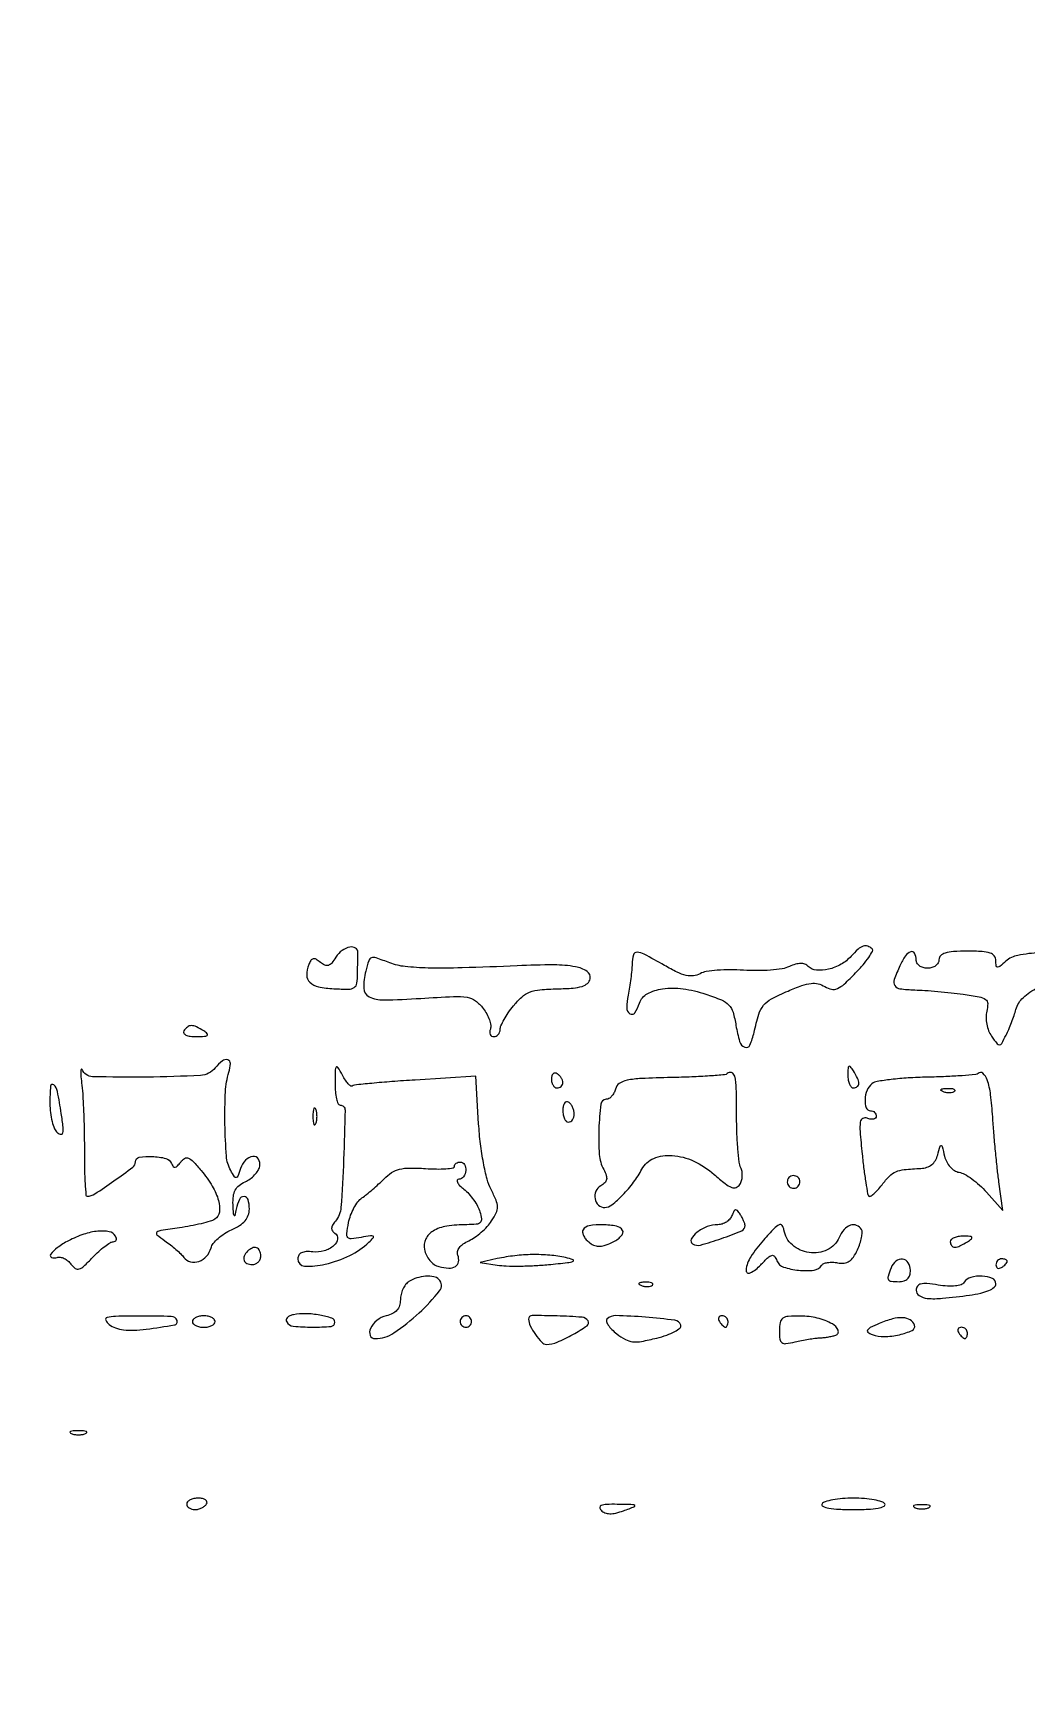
# Model space of a CAD drawing. Extents: x 0 to 2558, y 0 to 3412.
# Drawn here: x 1685 to 1859.5, y 2418.4 to 2708.1 of the extents above; entities that cross this region are included whole.
import ezdxf

# ---------------------------------------------------------------- set-up
doc = ezdxf.new("R2010")
doc.units = 0

msp = doc.modelspace()

# ---------------------------------------------------------------- linework, layer by layer
for points in [[(1286.775, 2242.902503, 0.000001), (1177.44536, 2242.627485, 0.134519)], [(1176.555032, 2242.380365, -0.000002), (1098.265318, 2241.934774, -0.000173)], [(1923.086218, 2244.376059, -0.000011), (1814.032813, 2244.041497, -0.000207)], [(1102.150613, 2258.328759, 0.000012), (1205.122254, 2258.377188, 0.008936)], [(1861.692557, 2546.73657, 0.033257), (1857.852207, 2546.262277, 0.134003), (1855.75, 2545.231744, -0.010013), (1854.689094, 2544.334189, -0.188898), (1854.281463, 2544.20417, -0.363566), (1854.051331, 2544.4238, -0.027839), (1854, 2545.345012, 0.166773), (1853.722676, 2546.15333, 0.148615), (1852.994707, 2546.667251, 0.06693), (1851.585913, 2546.93233, 0.013082), (1849, 2547, 0.014068), (1846.539511, 2546.930757, 0.058865), (1845.083333, 2546.675, 0.122766), (1844.295059, 2546.20701, 0.200296), (1844, 2545.5, -0.130775), (1843.846791, 2544.924246, -0.10214), (1843.416667, 2544.4375, -0.08892), (1842.769411, 2544.111864, -0.072314), (1842, 2544, -0.072314), (1841.230589, 2544.111864, -0.08892), (1840.583333, 2544.4375, -0.10214), (1840.153209, 2544.924246, -0.130775), (1840, 2545.5, 0.117248), (1839.727657, 2546.645431, 0.381324), (1839.060698, 2546.908217, 0.157965), (1838.116542, 2546.165387, 0.04085), (1837.160515, 2544.452947, 0.021147), (1836.166609, 2542.001877, 0.226268), (1836.273109, 2540.962337, 0.2299), (1837.145947, 2540.400764, 0.021818), (1839.75, 2540.202117, -0.009473), (1841.523886, 2540.110765, -0.004567), (1843.792472, 2539.929955, -0.004527), (1846.154974, 2539.698351, -0.006474), (1848.24565, 2539.446848, -0.01088), (1851.081575, 2539.005384, -0.112187), (1852.165642, 2538.547523, -0.236788), (1852.554869, 2537.80482, -0.065998), (1852.400882, 2536.461105, 0.063123), (1852.272163, 2535.39204, 0.045727), (1852.389217, 2534.197052, 0.045486), (1852.72321, 2533.035306, 0.060112), (1853.241939, 2532.064971, 0.01129), (1854.212935, 2530.743223, 0.253146), (1854.632032, 2530.556693, 0.25315), (1855.01749, 2530.805397, 0.01129), (1855.773857, 2532.260627, 0.013745), (1856.241401, 2533.282076, 0.008492), (1856.737199, 2534.506343, 0.008515), (1857.186247, 2535.733559, 0.015119), (1857.508018, 2536.760967, -0.138636), (1858.77624, 2538.835113, -0.071039), (1861.304851, 2540.582348, -0.066008)]]:
    msp.add_lwpolyline(points, format="xyb")
for points in [[(1738.194055, 2545.946901, -0.031452), (1737.461336, 2544.91939, -0.142834), (1736.862842, 2544.505795, -0.191225), (1736.239275, 2544.541337, -0.064564), (1735.455888, 2545.03661, 0.038213), (1734.700806, 2545.571503, 0.184414), (1734.191859, 2545.661602, 0.207365), (1733.789489, 2545.387241, 0.049292), (1733.417503, 2544.645613, 0.09057), (1733.073692, 2542.816119, 0.204914), (1733.61058, 2541.543129, 0.141898), (1735.111453, 2540.751174, 0.038084), (1737.813327, 2540.404845, 0.013058), (1740.416642, 2540.339125, 0.143528), (1741.40824, 2540.630698, 0.218065), (1741.877785, 2541.362775, 0.035237), (1742, 2543.094827, -0.001658), (1742.00387, 2544.262112, -0.001955), (1742.015516, 2545.366918, -0.00171), (1742.032188, 2546.299812, -0.012257), (1742.052821, 2546.75, 0.27973), (1741.645595, 2547.541454, 0.191094), (1740.621755, 2547.719777, 0.109338), (1739.260154, 2547.10681, 0.093622)], [(1828.595149, 2546.105138, -0.08118), (1826.827083, 2544.695065, -0.069669), (1824.607924, 2543.828938, -0.077922), (1822.502274, 2543.665486, -0.178701), (1821.078612, 2544.321388, 0.106353), (1820.479829, 2544.708143, 0.092382), (1819.743269, 2544.840148, 0.070701), (1818.843658, 2544.705958, 0.034586), (1817.755658, 2544.298439, -0.068064), (1816.49581, 2543.920278, -0.019031), (1814.447969, 2543.678273, -0.018827), (1812.087028, 2543.579235, -0.018778), (1809.723251, 2543.657922, 0.018173), (1807.388018, 2543.738488, 0.019627), (1805.112603, 2543.644905, 0.019565), (1803.178179, 2543.412678, 0.083391), (1802.079167, 2543.042369, -0.095186), (1800.918777, 2542.681388, -0.085406), (1799.659697, 2542.75526, -0.055591), (1798.07841, 2543.314748, -0.017051), (1795.834448, 2544.497966, 0.006334), (1792.27887, 2546.471304, 0.112876), (1791.024556, 2546.817371, 0.352429), (1790.389232, 2546.350956, 0.059541), (1790.162137, 2544.75, -0.018961), (1790.096781, 2543.659943, -0.00806), (1789.930454, 2542.20625, -0.007961), (1789.702996, 2540.659007, -0.010344), (1789.442851, 2539.25, 0.051533), (1789.2241, 2537.07605, 0.247982), (1789.789163, 2536.013714, 0.417667), (1790.651787, 2536.184532, 0.069282), (1791.462205, 2537.880919, -0.195231), (1792.821541, 2539.518087, -0.089205), (1795.510432, 2540.392181, -0.067845), (1799.101849, 2540.395339, -0.046554), (1803.076598, 2539.474558, -0.018954), (1805.823722, 2538.444969, -0.102217), (1807.132897, 2537.548904, -0.121277), (1807.868135, 2536.280957, -0.031396), (1808.390412, 2533.959958, 0.030858), (1809.025937, 2531.121445, 0.235368), (1809.925853, 2530.144302, 0.398991), (1810.836484, 2530.524036, 0.050227), (1811.564471, 2532.75, -0.018663), (1812.385888, 2535.926742, -0.099523), (1813.223048, 2537.501017, -0.10069), (1814.599196, 2538.620602, -0.019326), (1817.520548, 2540.008808, -0.015199), (1819.957206, 2540.966709, -0.056637), (1821.558702, 2541.343399, -0.088325), (1822.804209, 2541.270659, -0.081107), (1823.989107, 2540.77473, 0.091314), (1825.148318, 2540.316927, 0.154596), (1826.176312, 2540.433339, 0.08168), (1827.387653, 2541.23135, 0.013623), (1829.389623, 2543.183382, 0.01614), (1830.685457, 2544.606821, 0.026264), (1831.679073, 2545.903831, 0.024322), (1832.335515, 2546.96838, 0.33398), (1832.275639, 2547.391028, 0.112388), (1831.511154, 2547.871987, 0.170074), (1830.732597, 2547.872611, 0.100114), (1829.823219, 2547.332822, 0.025001)], [(1743.411205, 2543.502236, 0.067483), (1743.074242, 2540.482947, 0.278743), (1744.020526, 2538.99781, 0.120899), (1746.54174, 2538.436188, 0.010812), (1753.072863, 2538.717678, -0.004931), (1758.83824, 2539.034144, -0.050896), (1761.213104, 2538.899277, -0.118577), (1762.684532, 2538.286714, -0.073636), (1764.024151, 2536.967982, -0.037272), (1764.663729, 2535.973962, -0.041046), (1765.125334, 2534.926788, -0.045011), (1765.360676, 2533.978165, -0.130642), (1765.289362, 2533.311681, 0.075916), (1765.179955, 2532.810356, 0.124293), (1765.259056, 2532.385306, 0.152195), (1765.512105, 2532.104464, 0.134639), (1765.893011, 2532, 0.11202), (1766.315692, 2532.095901, 0.099718), (1766.676281, 2532.367188, 0.094023), (1766.919099, 2532.772706, 0.087234), (1767.004967, 2533.25, -0.105316), (1767.148705, 2533.911926, -0.021726), (1767.689163, 2534.983483, -0.02195), (1768.439745, 2536.195515, -0.019123), (1769.327168, 2537.395898, -0.040791), (1770.798424, 2538.9551, -0.090937), (1772.18266, 2539.806641, -0.070459), (1773.997223, 2540.230436, -0.017384), (1777.059003, 2540.395898, 0.013479), (1779.790814, 2540.522141, 0.056332), (1781.406163, 2540.825573, 0.108896), (1782.337256, 2541.352715, 0.163621), (1782.79247, 2542.158318, 0.301935), (1782.24793, 2543.458956, 0.103329), (1780.256014, 2544.258964, 0.044876), (1776.450109, 2544.588189, 0.010321), (1770, 2544.433075, -0.003435), (1760.337156, 2544.067511, -0.013341), (1754.34791, 2544.041972, -0.020889), (1750.322107, 2544.300736, -0.064429), (1747.674669, 2544.933591, 0.008348), (1745.222768, 2545.819239, 0.164929), (1744.433621, 2545.821617, 0.235859), (1743.942732, 2545.329001, 0.018624)], [(1711.5, 2533, 0.27625), (1711.494373, 2532.612423, 0.157247), (1711.853834, 2532.28793, 0.075986), (1712.616019, 2532.076417, 0.031127), (1713.690983, 2532.015313, 0.01107), (1715.116157, 2532.054644, 0.149908), (1715.600168, 2532.229858, 0.464355), (1715.616325, 2532.515969, 0.046037), (1715, 2533, 0.030273), (1713.714104, 2533.724699, 0.113655), (1712.817281, 2533.931224, 0.167411), (1712.118496, 2533.690509, 0.088664)], [(1717, 2526.5, -0.208801), (1714.427445, 2525.204905, -0.010999), (1705.011025, 2524.896853, -0.009502), (1695.500494, 2524.975773, -0.296009), (1693.64944, 2526.25, 0.610612), (1693.512455, 2526.261271, 0.135949), (1693.423128, 2525.957812, 0.025129), (1693.457303, 2524.959279, 0.008319), (1693.605336, 2523.5, -0.015108), (1693.785779, 2521.44352, -0.00492), (1693.930424, 2518.398438, -0.004899), (1694.024726, 2515.010482, -0.005502), (1694.047636, 2511.75, 0.006187), (1694.072589, 2508.77837, 0.010292), (1694.176111, 2506.276563, 0.004192), (1694.323113, 2504.189622, 0.391344), (1694.528279, 2504, 0.145119), (1695.894871, 2504.40517, 0.010192), (1699.233057, 2506.673472, 0.007875), (1702.550298, 2509.107243, 0.234691), (1703, 2510.012545, -0.363162), (1703.675755, 2510.820217, -0.054748), (1705.946518, 2510.974872, -0.051125), (1708.32719, 2510.630772, -0.239325), (1709.340536, 2509.75, 0.070217), (1709.642529, 2509.229423, 0.271184), (1709.976557, 2509.097827, 0.169056), (1710.381176, 2509.313272, 0.028488), (1710.947507, 2510, -0.097148), (1711.635965, 2510.634277, -0.240961), (1712.300114, 2510.686096, -0.106813), (1713.124171, 2510.112766, -0.013959), (1714.544965, 2508.5, -0.037888), (1716.495969, 2505.758715, -0.067642), (1717.591266, 2503.222878, -0.100014), (1717.738941, 2501.211247, -0.226545), (1716.933172, 2499.958698, -0.066825), (1716.125411, 2499.597856, -0.012537), (1714.557447, 2499.178061, -0.013212), (1712.687066, 2498.779203, -0.011751), (1710.723822, 2498.462016, 0.003798), (1707.444773, 2497.985628, 0.144993), (1706.778725, 2497.67219, 0.461592), (1706.788371, 2497.232516, 0.020249), (1708.175997, 2496.191875, -0.01621), (1709.141018, 2495.480268, -0.01355), (1710.118824, 2494.665154, -0.013768), (1710.972702, 2493.870423, -0.035963), (1711.526381, 2493.241466, 0.172193), (1712.683008, 2492.483979, 0.146085), (1714.148902, 2492.559303, 0.126762), (1715.489417, 2493.463927, 0.117842), (1716.270795, 2494.92752, -0.107321), (1716.668744, 2495.711711, -0.041131), (1717.520867, 2496.59819, -0.038349), (1718.636865, 2497.440045, -0.038244), (1719.869337, 2498.102457, 0.037621), (1721.284517, 2498.8608, 0.073526), (1722.249484, 2499.696818, 0.090366), (1722.806347, 2500.647567, 0.087624), (1723, 2501.744111, 0.068611), (1722.771398, 2503.402201, 0.335338), (1722.063968, 2503.939629, 0.291693), (1721.249426, 2503.42318, 0.062032), (1720.705733, 2501.75, -0.007913), (1720.468681, 2500.616174, -0.640386), (1720.333772, 2500.587462, -0.146786), (1720.219722, 2500.900072, -0.003291), (1720.136182, 2502.512872, -0.041144), (1720.191338, 2503.999991, -0.091679), (1720.527099, 2505.077165, -0.104116), (1721.191578, 2505.878189, -0.064194), (1722.244158, 2506.512872, 0.0536), (1723.127054, 2507.020135, 0.046946), (1723.925787, 2507.724094, 0.049525), (1724.528536, 2508.507833, 0.092941), (1724.817482, 2509.25, 0.186608), (1724.583715, 2510.512774, 0.29317), (1723.622164, 2510.975379, 0.175048), (1722.317162, 2510.3149, 0.11256), (1721.4483, 2508.837106, -0.010049), (1720.990502, 2507.489277, -0.267995), (1720.710994, 2507.254048, -0.30597), (1720.395956, 2507.39396, -0.012199), (1719.723017, 2508.530457, -0.109691), (1718.976077, 2511.018084, -0.013824), (1718.71885, 2516.662132, -0.016225), (1718.801584, 2522.348101, -0.065768), (1719.414805, 2525.75, 0.068013), (1719.681339, 2527.267432, 0.339097), (1719.213499, 2527.928607, 0.249817), (1718.266347, 2527.747948, 0.050038)], [(1738.035435, 2523.75, 0.022947), (1738.087826, 2522.312797, 0.036837), (1738.278282, 2521.101562, 0.042464), (1738.560839, 2520.232888, 0.30153), (1738.911906, 2520, -0.419521), (1739.792334, 2519.103503, -0.005476), (1739.540929, 2510.448103, -0.008171), (1739.065938, 2502.024779, -0.156267), (1738.096323, 2499.616063, 0.039765), (1737.5992, 2498.909667, 0.122674), (1737.433659, 2498.354154, 0.170601), (1737.571323, 2497.896944, 0.097006), (1738, 2497.5, -0.293676), (1738.480148, 2496.495607, -0.188811), (1737.841805, 2495.323187, -0.105755), (1736.123976, 2494.410762, -0.095069), (1734.113856, 2494.233493, 0.036861), (1732.944784, 2494.266141, 0.09911), (1732.141225, 2494.066645, 0.150988), (1731.6736, 2493.639118, 0.133395), (1731.5, 2493, 0.399749), (1732.703446, 2491.735285, 0.069801), (1736.306864, 2492.059521, 0.055418), (1740.625137, 2493.586259, 0.077695), (1743.982439, 2495.911011, 0.020111), (1744.752617, 2496.705497, 0.46126), (1744.715038, 2496.982773, 0.185267), (1744.284181, 2497.072516, 0.006964), (1742.631307, 2496.78035, -0.01983), (1740.885112, 2496.517816, -0.247841), (1740.283172, 2496.755671, -0.213927), (1740.088604, 2497.414677, -0.014861), (1740.412339, 2499.369339, -0.04065), (1740.775581, 2500.656222, -0.035163), (1741.356508, 2501.934146, -0.036739), (1742.053342, 2503.020343, -0.080316), (1742.763471, 2503.70435, 0.018766), (1743.579166, 2504.316635, 0.008191), (1744.616498, 2505.186498, 0.008092), (1745.689401, 2506.147387, 0.010698), (1746.633119, 2507.058746, -0.054927), (1747.966308, 2508.135976, -0.081956), (1749.340223, 2508.727115, -0.060237), (1751.125891, 2508.946855, -0.017816), (1753.883741, 2508.854396, 0.013709), (1755.845806, 2508.772483, 0.022871), (1757.497794, 2508.824416, 0.019255), (1758.762093, 2508.971307, 0.369982), (1759.000622, 2509.25, -0.132401), (1759.077454, 2509.536008, -0.100659), (1759.293933, 2509.779687, -0.087922), (1759.617935, 2509.943621, -0.073385), (1760, 2510, -0.271053), (1760.745784, 2509.563648, -0.149744), (1760.978059, 2508.4987, -0.135635), (1760.579085, 2507.412984, -0.237106), (1759.75, 2506.977764, 0.291164), (1759.487679, 2506.804227, 0.226707), (1759.496841, 2506.454529, 0.077899), (1759.90304, 2505.894545, 0.027342), (1760.643501, 2505.227764, -0.040517), (1761.513624, 2504.401735, -0.028542), (1762.355302, 2503.346593, -0.028942), (1763.048563, 2502.236872, -0.052429), (1763.460888, 2501.25, -0.040541), (1763.727747, 2499.997766, -0.237164), (1763.51188, 2499.381243, -0.173089), (1762.825174, 2499.070042, -0.020681), (1761.132487, 2499, 0.037951), (1757.636596, 2498.734273, 0.094759), (1755.232301, 2497.881933, 0.150523), (1753.958464, 2496.493428, 0.159439), (1753.724108, 2494.662903, 0.065774), (1754.06082, 2493.647665, 0.062258), (1754.654291, 2492.733794, 0.065193), (1755.42263, 2492.031833, 0.088808), (1756.272784, 2491.638916, 0.054159), (1757.99509, 2491.382902, 0.14617), (1759.180811, 2491.686844, 0.222648), (1759.711404, 2492.476853, 0.130658), (1759.587885, 2493.631571, -0.147681), (1759.539068, 2494.297607, -0.106447), (1759.853074, 2494.978371, -0.079753), (1760.523357, 2495.624893, -0.045196), (1761.505689, 2496.184546, 0.044673), (1762.562173, 2496.784985, 0.02704), (1763.699436, 2497.667922, 0.02696), (1764.742004, 2498.675108, 0.042203), (1765.510498, 2499.656367, 0.034905), (1766.312298, 2501.088923, 0.115522), (1766.536622, 2502.13905, 0.095256), (1766.291438, 2503.292148, 0.019453), (1765.402201, 2505.189122, -0.055688), (1764.711236, 2506.992004, -0.017203), (1764.074772, 2509.83385, -0.016436), (1763.557755, 2513.185445, -0.01447), (1763.235328, 2516.709237), (1762.715296, 2525.044712), (1752.107648, 2524.385689, 0.00322), (1748.009423, 2524.104574, 0.005024), (1744.484388, 2523.804312, 0.001632), (1741.447796, 2523.50489, 0.156419), (1741.051969, 2523.331969, -0.358235), (1740.798614, 2523.323298, -0.044874), (1740.363503, 2523.723365, -0.036599), (1739.855253, 2524.372216, -0.021132), (1739.337405, 2525.218636, 0.010545), (1738.525822, 2526.610516, 0.503978), (1738.247405, 2526.635127, 0.177318), (1738.075568, 2526.197715, 0.003473)], [(1828.015313, 2525.25, 0.042523), (1828.082804, 2524.388595, 0.062416), (1828.298248, 2523.660937, 0.082215), (1828.618823, 2523.167975, 0.210568), (1829, 2523, 0.163584), (1829.667076, 2523.224247, 0.234725), (1829.939692, 2523.772965, 0.112355), (1829.729028, 2524.698623, 0.031558), (1829, 2526, 0.023197), (1828.479509, 2526.728886, 0.409657), (1828.218347, 2526.762149, 0.220444), (1828.050422, 2526.444209, 0.011293)], [(1688, 2520.289111, 0.03026), (1688.09872, 2518.659396, 0.03332), (1688.39359, 2517.106229, 0.035418), (1688.823278, 2515.83116, 0.121144), (1689.33988, 2515.132888, 0.135606), (1689.950629, 2514.857829, 0.403119), (1690.291635, 2515.097588, 0.078193), (1690.327236, 2516.098744, 0.007522), (1689.99696, 2518.520029, 0.010827), (1689.326692, 2522.372378, 0.164438), (1688.66268, 2523.532435, 0.618596), (1688.120818, 2523.314122, 0.019962)], [(1776, 2524.559017, 0.062283), (1776.074545, 2523.962904, 0.080552), (1776.29375, 2523.457961, 0.097988), (1776.618621, 2523.120018, 0.153634), (1777, 2523, 0.092995), (1777.381732, 2523.071618, 0.096318), (1777.70625, 2523.276414, 0.099231), (1777.923444, 2523.581949, 0.105429), (1778, 2523.940983, 0.089642), (1777.926698, 2524.346558, 0.053229), (1777.70625, 2524.7871, 0.051032), (1777.382515, 2525.193797, 0.06081), (1777, 2525.5, 0.139169), (1776.620352, 2525.607943, 0.191142), (1776.29375, 2525.478525, 0.138808), (1776.073267, 2525.110654, 0.066118)], [(1806.841387, 2525.508054, -0.177498), (1806.403618, 2525.305128, -0.003107), (1803.756722, 2525.102217, -0.007417), (1800.638114, 2524.929077, -0.004824), (1797.031218, 2524.817302, 0.00559), (1791.79143, 2524.646888, 0.039668), (1789.269324, 2524.335132, 0.098243), (1787.918137, 2523.766823, 0.182233), (1787.239866, 2522.809248, -0.055183), (1786.97464, 2522.117302, -0.062516), (1786.572792, 2521.531376, -0.07193), (1786.101992, 2521.133894, -0.140227), (1785.633369, 2520.999693, 0.379052), (1784.670831, 2520.147089, 0.021013), (1784.326426, 2515.809516, 0.027354), (1784.404681, 2511.33311, 0.105191), (1785.174456, 2508.674027, -0.038879), (1785.621439, 2507.655869, -0.129811), (1785.677666, 2506.934437, -0.156456), (1785.370254, 2506.359201, -0.064941), (1784.655196, 2505.826914, 0.167428), (1783.810435, 2504.880702, 0.145823), (1783.667436, 2503.554764, 0.158322), (1784.269653, 2502.442417, 0.196383), (1785.356989, 2502.017277, 0.169283), (1786.615409, 2502.47735, 0.028849), (1788.521683, 2504.23047, 0.03131), (1790.425484, 2506.459141, 0.039413), (1791.879547, 2508.75, -0.176431), (1793.961976, 2510.631503, -0.115115), (1797.19515, 2511.140886, -0.091229), (1800.980539, 2510.154488, -0.071036), (1804.547504, 2507.824147, 0.012546), (1806.494724, 2506.199141, 0.075461), (1807.635815, 2505.54623, 0.186236), (1808.425849, 2505.54558, 0.160538), (1809.071796, 2506.074147, 0.073983), (1809.36415, 2506.73066, 0.053551), (1809.495276, 2507.521781, 0.053662), (1809.455325, 2508.320638, 0.075352), (1809.239496, 2509, -0.085494), (1808.949593, 2509.980576, -0.009279), (1808.717227, 2512.336189, -0.01116), (1808.55407, 2515.173051, -0.008783), (1808.5, 2518.250856, 0.006464), (1808.439956, 2522.895003, 0.049749), (1808.168317, 2525.052035, 0.254967), (1807.613279, 2525.679806, 0.291053)], [(1850.879479, 2525.546145, -0.176058), (1850.450504, 2525.345839, -0.003632), (1848.054347, 2525.151219, -0.008049), (1845.218346, 2524.987451, -0.005273), (1841.946145, 2524.885854, 0.010444), (1838.620024, 2524.74814, 0.013996), (1835.613868, 2524.476071, 0.011121), (1833.145805, 2524.127037, 0.12606), (1832.25, 2523.73393, 0.133057), (1831.393908, 2522.588687, 0.081326), (1831.031553, 2520.929811, 0.102773), (1831.247185, 2519.522747, 0.313148), (1832, 2519, -0.095827), (1832.381687, 2518.92617, -0.097132), (1832.70625, 2518.715469, -0.098664), (1832.923543, 2518.401, -0.102345), (1833, 2518.031385, -0.197628), (1832.869445, 2517.713981, -0.143573), (1832.531482, 2517.527087, -0.094656), (1832.015958, 2517.510999, -0.052261), (1831.405046, 2517.674811, 0.217538), (1830.62982, 2517.62669, 0.239873), (1830.202254, 2517.014351, 0.055365), (1830.156195, 2515.37467, 0.005316), (1830.528185, 2511.393426, 0.005281), (1830.835631, 2508.71673, 0.007865), (1831.166131, 2506.382458, 0.003973), (1831.491253, 2504.421778, 0.143566), (1831.691532, 2504.01494, 0.360677), (1831.977196, 2503.975893, 0.038587), (1832.5577, 2504.402353, 0.033606), (1833.262778, 2505.096964, 0.019628), (1834.014939, 2506.01494, -0.031444), (1835.324906, 2507.538819, -0.100344), (1836.428198, 2508.290151, -0.074769), (1837.910921, 2508.666504, -0.012535), (1840.84362, 2508.88465, 0.06794), (1841.890571, 2509.080415, 0.089335), (1842.742522, 2509.544424, 0.089675), (1843.376784, 2510.274912, 0.069002), (1843.787149, 2511.25, -0.003924), (1844.210955, 2512.790829, -0.392384), (1844.387111, 2512.89803, -0.288044), (1844.561209, 2512.731873, -0.002921), (1844.987375, 2511.005251, 0.062342), (1845.36473, 2510.004737, 0.063302), (1845.97556, 2509.133786, 0.068207), (1846.733732, 2508.499664, 0.10038), (1847.543845, 2508.194509, -0.090001), (1848.488282, 2507.860775, -0.027475), (1849.765763, 2507.034494, -0.026521), (1851.121882, 2505.933154, -0.026131), (1852.36088, 2504.689258), (1855.22176, 2501.5), (1854.532186, 2506.5, -0.00706), (1854.239074, 2508.872365, -0.0034), (1853.927076, 2511.920278, -0.00337), (1853.644711, 2515.103641, -0.004823), (1853.440573, 2517.930733, 0.016204), (1853.07017, 2521.824486, 0.049334), (1852.475841, 2524.411296, 0.127734), (1851.721744, 2525.56603, 0.400453)], [(1846.729167, 2522.395833, -0.126455), (1846.402231, 2522.202593, -0.060344), (1845.916927, 2522.123424, -0.05415), (1845.359369, 2522.160852, -0.051402), (1844.8125, 2522.316886, -0.054073), (1844.395823, 2522.538436, -0.470617), (1844.37858, 2522.720685, -0.168741), (1844.670344, 2522.862007, -0.018894), (1845.416667, 2522.921053, -0.028489), (1846.112848, 2522.910055, -0.077125), (1846.592839, 2522.799335, -0.208169), (1846.77538, 2522.614691, -0.296942)], [(1734.157895, 2518, 0.017491), (1734.189089, 2517.10856, 0.078554), (1734.306058, 2516.601562, 0.447206), (1734.474999, 2516.540618, 0.174857), (1734.662281, 2516.75, 0.057986), (1734.818615, 2517.320008, 0.037979), (1734.87034, 2518, 0.037979), (1734.818615, 2518.679992, 0.057986), (1734.662281, 2519.25, 0.174857), (1734.474999, 2519.459382, 0.447206), (1734.306058, 2519.398438, 0.078554), (1734.189089, 2518.89144, 0.017491)], [(1778, 2519.059017, 0.0466), (1778.073608, 2518.270941, 0.066561), (1778.29375, 2517.604836, 0.086673), (1778.618015, 2517.155423, 0.195654), (1779, 2517, 0.142666), (1779.38134, 2517.111069, 0.09965), (1779.70625, 2517.423289, 0.08433), (1779.925146, 2517.890182, 0.067639), (1780, 2518.440983, 0.061875), (1779.925833, 2519.038022, 0.051278), (1779.70625, 2519.640225, 0.053305), (1779.382836, 2520.157656, 0.08825), (1779, 2520.5, 0.202618), (1778.621877, 2520.558599, 0.181468), (1778.29375, 2520.33165, 0.104212), (1778.071541, 2519.804599, 0.047867)], [(1817.552786, 2507.08541, 0.099038), (1817.401684, 2506.679226, 0.097945), (1817.417584, 2506.244476, 0.097945), (1817.597789, 2505.848514, 0.099038), (1817.91459, 2505.552786, 0.099038), (1818.320774, 2505.401684, 0.097945), (1818.755524, 2505.417584, 0.097945), (1819.151486, 2505.597789, 0.099038), (1819.447214, 2505.91459, 0.099038), (1819.598316, 2506.320774, 0.097945), (1819.582416, 2506.755524, 0.097945), (1819.402211, 2507.151486, 0.099038), (1819.08541, 2507.447214, 0.099038), (1818.679226, 2507.598316, 0.097945), (1818.244476, 2507.582416, 0.097945), (1817.848514, 2507.402211, 0.099038)], [(1807.670548, 2500.583846, -0.091185), (1807.300741, 2499.978332, -0.066699), (1806.70073, 2499.465255, -0.065253), (1805.971441, 2499.118409, -0.078564), (1805.222514, 2499, 0.091801), (1803.348775, 2498.653055, 0.07073), (1801.528121, 2497.64086, 0.110135), (1800.549764, 2496.485855, 0.393806), (1800.782592, 2495.634365, 0.208596), (1802.189196, 2495.432872, 0.017001), (1805.822772, 2496.568876, 0.015024), (1809.389714, 2497.9403, 0.308669), (1809.984687, 2498.85858, 0.077155), (1809.92479, 2499.191762, 0.01978), (1809.7255, 2499.7034, 0.019667), (1809.44862, 2500.276119, 0.018834), (1809.123851, 2500.833846, 0.034191), (1808.657711, 2501.468719, 0.265879), (1808.325417, 2501.589781, 0.234956), (1808.02253, 2501.368061, 0.027745)], [(1691.272709, 2496.179713, 0.034535), (1689.304964, 2494.976163, 0.087182), (1688.129904, 2493.78572, 0.49481), (1688.300451, 2493.260552, 0.167224), (1689.25, 2493.254438, -0.124759), (1689.817155, 2493.298027, -0.068267), (1690.485768, 2493.085435, -0.061269), (1691.148982, 2492.663548, -0.058578), (1691.70155, 2492.087771, 0.072299), (1692.460551, 2491.338959, 0.23726), (1693.13477, 2491.224344, 0.116687), (1693.960833, 2491.708171, 0.01335), (1695.492019, 2493.25, -0.018128), (1696.557895, 2494.302972, -0.022935), (1697.619642, 2495.192187, -0.021877), (1698.55433, 2495.842104, -0.141901), (1699.099486, 2496, 0.114926), (1699.438354, 2496.078932, 0.18511), (1699.637288, 2496.29375, 0.156477), (1699.660169, 2496.617705, 0.078574), (1699.5, 2497, 0.208568), (1698.396063, 2497.764978, 0.073662), (1696.431339, 2497.858733, 0.056944), (1693.946746, 2497.321001, 0.038265)], [(1781.570027, 2498.113307, 0.168562), (1781.47342, 2497.680457, 0.0777), (1781.629088, 2497.116858, 0.063734), (1782.000199, 2496.514089, 0.049768), (1782.540624, 2495.966285, 0.064732), (1783.412831, 2495.415265, 0.102155), (1784.271495, 2495.213712, 0.082803), (1785.266282, 2495.352154, 0.031014), (1786.586002, 2495.857231, 0.040155), (1787.508928, 2496.370808, 0.063921), (1788.189761, 2496.96282, 0.089645), (1788.540465, 2497.536653, 0.235026), (1788.497371, 2498.004253, 0.212124), (1787.421389, 2498.739065, 0.041369), (1785.028188, 2498.975394, 0.041234), (1782.634513, 2498.815545, 0.220503)], [(1813.214512, 2496.302686, 0.038543), (1810.9886, 2493.372617, 0.115945), (1810.152523, 2491.022227, 0.59998), (1810.873676, 2490.527919, 0.08542), (1812.728583, 2491.939043, -0.012449), (1814.019109, 2493.256898, -0.131757), (1814.670328, 2493.620286, -0.304323), (1815.14316, 2493.450966, -0.067523), (1815.577969, 2492.657412, 0.225614), (1816.729472, 2491.561667, 0.054094), (1819.381329, 2491.000014, 0.054121), (1822.087504, 2491.020329, 0.229291), (1823.417116, 2491.865891, -0.162482), (1823.781386, 2492.169656, -0.053555), (1824.463014, 2492.355311, -0.046722), (1825.316479, 2492.411323, -0.038264), (1826.226133, 2492.31607, 0.068656), (1827.377879, 2492.265675, 0.12145), (1828.271005, 2492.576677, 0.102516), (1829.015347, 2493.314679, 0.039754), (1829.722204, 2494.590646, 0.026258), (1830.151078, 2495.683645, 0.032304), (1830.42934, 2496.743148, 0.033999), (1830.541004, 2497.637032, 0.153662), (1830.413187, 2498.140466, 0.161065), (1829.543989, 2498.86937, 0.181666), (1828.459085, 2498.890023, 0.13122), (1827.356378, 2498.133467, 0.073904), (1826.487128, 2496.75, -0.179624), (1824.409229, 2494.602358, -0.146585), (1821.229152, 2494.104326, -0.14532), (1818.279168, 2495.437191, -0.176357), (1816.810034, 2498.071776, 0.117123), (1816.48306, 2498.861062, 0.365628), (1815.966176, 2498.989642, 0.089017), (1815.084873, 2498.340549, 0.007925)], [(1722.666667, 2494.333333, 0.091649), (1722.095775, 2493.503522, 0.193059), (1722.066255, 2492.735179, 0.206496), (1722.569797, 2492.19498, 0.103678), (1723.5, 2492, 0.099038), (1724.072457, 2492.114514, 0.097945), (1724.559375, 2492.440625, 0.097945), (1724.885486, 2492.927543, 0.099038), (1725, 2493.5, 0.103678), (1724.80502, 2494.430203, 0.206496), (1724.264821, 2494.933745, 0.193059), (1723.496478, 2494.904225, 0.091649)], [(1846, 2496, 0.163584), (1846.224247, 2495.332924, 0.234725), (1846.772965, 2495.060308, 0.112355), (1847.698623, 2495.270972, 0.031558), (1849, 2496, 0.023197), (1849.728886, 2496.520491, 0.409657), (1849.762149, 2496.781653, 0.220444), (1849.444209, 2496.949578, 0.011293), (1848.25, 2496.984687, 0.042523), (1847.388595, 2496.917196, 0.062416), (1846.660938, 2496.701752, 0.082215), (1846.167975, 2496.381177, 0.210568)], [(1766.5, 2493.039109), (1763.5, 2492.39), (1766.5, 2491.908863, 0.032052), (1768.053803, 2491.760895, 0.010179), (1770.38125, 2491.736445, 0.010115), (1772.982823, 2491.814733, 0.011094), (1775.5, 2491.997547, 0.003376), (1778.827681, 2492.336263, 0.069383), (1779.802896, 2492.581887, 0.692882), (1779.795774, 2492.852123, 0.030066), (1778.5, 2493.214185, 0.031051), (1775.702098, 2493.637827, 0.0257), (1772.689441, 2493.748745, 0.024936), (1769.582067, 2493.548195, 0.024698)], [(1835.606989, 2491.418213, 0.015787), (1835.084881, 2489.917637, 0.209457), (1835.147531, 2489.348708, 0.245206), (1835.599963, 2489.060467, 0.021585), (1837, 2489, 0.072254), (1837.873159, 2489.126841, 0.124864), (1838.5, 2489.5, 0.124864), (1838.873159, 2490.126841, 0.072254), (1839, 2491, 0.142466), (1838.614232, 2492.32642, 0.224172), (1837.629579, 2492.948822, 0.207056), (1836.456546, 2492.604256, 0.128283)], [(1854, 2491.940983, 0.108972), (1854.078288, 2491.586039, 0.182303), (1854.29375, 2491.3746, 0.161196), (1854.6179, 2491.343488, 0.082592), (1855, 2491.5, 0.029505), (1855.382774, 2491.768994, 0.035638), (1855.70625, 2492.066025, 0.038439), (1855.934461, 2492.34829, 0.151918), (1856, 2492.559017, 0.210953), (1855.92554, 2492.727648, 0.081139), (1855.70625, 2492.870461, 0.061769), (1855.382849, 2492.967655, 0.042167), (1855, 2493, 0.105053), (1854.618444, 2492.918938, 0.099167), (1854.29375, 2492.688914, 0.09642), (1854.076123, 2492.345238, 0.093332)], [(1751, 2489.015661, 0.088995), (1750.425644, 2488.487145, 0.052357), (1749.940625, 2487.686745, 0.050204), (1749.611211, 2486.755078, 0.059955), (1749.5, 2485.83095, -0.072691), (1749.348008, 2484.791014, -0.108719), (1748.903902, 2483.991141, -0.099854), (1748.132475, 2483.406743, -0.05395), (1747.005251, 2483.006131, 0.112658), (1745.386919, 2482.208257, 0.108853), (1744.250824, 2480.778731, 0.210159), (1744.202228, 2479.575974, 0.308485), (1745.046943, 2479, 0.149219), (1748.359814, 2480.0112, 0.038774), (1752.777541, 2483.511253, 0.037341), (1756.378681, 2487.387464, 0.381944), (1756.266436, 2489.40023, 0.153631), (1755.35376, 2489.875983, 0.062214), (1753.936852, 2489.94884, 0.057285), (1752.374054, 2489.652594, 0.066234)], [(1791.8125, 2488.316886, 0.051402), (1792.359369, 2488.160852, 0.05415), (1792.916927, 2488.123424, 0.060344), (1793.402231, 2488.202593, 0.126455), (1793.729167, 2488.395833, 0.296942), (1793.77538, 2488.614691, 0.208169), (1793.592839, 2488.799335, 0.077125), (1793.112848, 2488.910055, 0.028489), (1792.416667, 2488.921053, 0.018894), (1791.670344, 2488.862007, 0.168741), (1791.37858, 2488.720685, 0.470617), (1791.395823, 2488.538436, 0.054073)], [(1848.433422, 2488.892275, -0.174161), (1847.901168, 2488.468546, -0.055262), (1846.895344, 2488.246701, -0.042861), (1845.533866, 2488.2181, -0.023479), (1843.874405, 2488.404093, 0.01528), (1841.881617, 2488.660585, 0.081128), (1840.788237, 2488.590016, 0.184837), (1840.220572, 2488.208368, 0.15455), (1840, 2487.511818, 0.260098), (1840.536481, 2486.550281, 0.115422), (1841.959937, 2486.073612, 0.047828), (1844.629731, 2486.079701, 0.009589), (1849.360429, 2486.635924, 0.021128), (1851.330371, 2486.991274, 0.046606), (1852.783138, 2487.462827, 0.06773), (1853.703851, 2488.017558, 0.22711), (1854, 2488.635924, 0.302643), (1853.374106, 2489.575261, 0.087537), (1851.586053, 2489.976323, 0.077733), (1849.594495, 2489.758108, 0.190488)], [(1730.737757, 2483.201323, 0.056319), (1730.104881, 2482.998564, 0.099748), (1729.660981, 2482.680719, 0.145529), (1729.473563, 2482.30389, 0.183539), (1729.546774, 2481.924318, 0.233241), (1730.712731, 2481.195054, 0.024047), (1734.04749, 2481.01962, 0.022854), (1737.329474, 2481.155, 0.388977), (1738, 2481.886501, 0.325795), (1737.487952, 2482.588933, 0.032983), (1735.361218, 2483.120778, 0.037191), (1732.884944, 2483.38115, 0.057047)], [(1772, 2482.434259, 0.116253), (1772.27888, 2481.251015, 0.038101), (1773.204333, 2479.703966, 0.035505), (1774.308724, 2478.355566, 0.206245), (1775.134055, 2478, 0.100322), (1777.036852, 2478.385667, 0.028236), (1779.769533, 2479.727367, 0.021993), (1782.255871, 2481.275266, 0.400441), (1782.432166, 2482.109758, 0.240154), (1781.373921, 2482.752534, 0.010842), (1776.993956, 2482.983917, 0.009592), (1772.597674, 2483.036293, 0.412086)], [(1785.742872, 2482.409539, 0.287663), (1785.652956, 2482.017036, 0.064759), (1785.974074, 2481.375909, 0.048323), (1786.603116, 2480.614126, 0.029374), (1787.477881, 2479.838738, 0.042496), (1788.975612, 2478.854095, 0.098224), (1790.255949, 2478.456896, 0.072367), (1791.825773, 2478.518914, 0.015678), (1794.484343, 2479.100374, 0.023047), (1796.233705, 2479.627669, 0.038913), (1797.633634, 2480.247194, 0.047597), (1798.562066, 2480.868215, 0.310623), (1798.711004, 2481.378881, 0.289726), (1797.669594, 2482.235287, 0.011226), (1792.488736, 2482.764325, 0.012853), (1787.329943, 2483.041132, 0.206174)], [(1698.388926, 2481.506369, 0.076305), (1699.519084, 2480.895273, 0.05382), (1700.925506, 2480.557296, 0.042453), (1702.682348, 2480.48092, 0.021544), (1704.888926, 2480.6678, 0.010357), (1709.867186, 2481.411464, 0.479765), (1710.304757, 2482.199019, 0.29627), (1709.301206, 2482.896266, 0.008855), (1703.95, 2482.968197, 0.00381), (1699.527597, 2482.915618, 0.059456), (1698.030424, 2482.707259, 0.462504), (1697.806375, 2482.240271, 0.126601)], [(1713, 2482, 0.191087), (1713.151477, 2481.618118, 0.088204), (1713.5875, 2481.29375, 0.068025), (1714.234582, 2481.073693, 0.048028), (1715, 2481, 0.048028), (1715.765418, 2481.073693, 0.068025), (1716.4125, 2481.29375, 0.088204), (1716.848523, 2481.618118, 0.191087), (1717, 2482, 0.191087), (1716.848523, 2482.381882, 0.088204), (1716.4125, 2482.70625, 0.068025), (1715.765418, 2482.926307, 0.048028), (1715, 2483, 0.048028), (1714.234582, 2482.926307, 0.068025), (1713.5875, 2482.70625, 0.088204), (1713.151477, 2482.381882, 0.191087)], [(1760, 2482, 0.099038), (1760.076342, 2481.618362, 0.097945), (1760.29375, 2481.29375, 0.097945), (1760.618362, 2481.076342, 0.099038), (1761, 2481, 0.099038), (1761.381638, 2481.076342, 0.097945), (1761.70625, 2481.29375, 0.097945), (1761.923658, 2481.618362, 0.099038), (1762, 2482, 0.099038), (1761.923658, 2482.381638, 0.097945), (1761.70625, 2482.70625, 0.097945), (1761.381638, 2482.923658, 0.099038), (1761, 2483, 0.099038), (1760.618362, 2482.923658, 0.097945), (1760.29375, 2482.70625, 0.097945), (1760.076342, 2482.381638, 0.099038)], [(1805.5, 2482, 0.029505), (1805.768994, 2481.617226, 0.035638), (1806.066025, 2481.29375, 0.038439), (1806.34829, 2481.065539, 0.151918), (1806.559017, 2481, 0.210953), (1806.727648, 2481.07446, 0.081139), (1806.870461, 2481.29375, 0.061769), (1806.967655, 2481.617151, 0.042167), (1807, 2482, 0.105053), (1806.918938, 2482.381556, 0.099167), (1806.688914, 2482.70625, 0.09642), (1806.345238, 2482.923877, 0.093332), (1805.940983, 2483, 0.108972), (1805.586039, 2482.921712, 0.182303), (1805.3746, 2482.70625, 0.161196), (1805.343488, 2482.3821, 0.082592)], [(1816, 2480.383423, 0.030282), (1816.089374, 2478.909085, 0.21067), (1816.449996, 2478.302481, 0.191183), (1817.165439, 2478.126368, 0.024503), (1818.75, 2478.423626, -0.009429), (1819.912864, 2478.678274, -0.008344), (1821.132812, 2478.900313, -0.008408), (1822.238406, 2479.06349, -0.025154), (1823, 2479.124103, 0.021385), (1823.676132, 2479.172791, 0.012911), (1824.471652, 2479.285276, 0.012923), (1825.257584, 2479.438165, 0.022045), (1825.903497, 2479.611417, 0.44209), (1826.300846, 2480.472946, 0.16935), (1825.300892, 2481.577156, 0.064583), (1822.659912, 2482.60271, 0.058299), (1819.75, 2482.968197, 0.018119), (1817.572024, 2482.907735, 0.1357), (1816.605254, 2482.572549, 0.198087), (1816.136163, 2481.850586, 0.046304)], [(1833.533963, 2481.657232, 0.011271), (1831.952863, 2480.933591, 0.138547), (1831.462046, 2480.496903, 0.402943), (1831.538047, 2480.117566, 0.060216), (1832.294901, 2479.717077, 0.098743), (1834.383094, 2479.359573, 0.048486), (1837.070249, 2479.695005, 0.051559), (1839.296402, 2480.442897, 0.383565), (1839.706196, 2481.382812, 0.180771), (1838.971702, 2482.292858, 0.123023), (1837.683214, 2482.676304, 0.078446), (1835.84729, 2482.469554, 0.034506)], [(1847.5, 2480, 0.029505), (1847.768994, 2479.617226, 0.035638), (1848.066025, 2479.29375, 0.038439), (1848.34829, 2479.065539, 0.151918), (1848.559017, 2479, 0.210953), (1848.727648, 2479.07446, 0.081139), (1848.870461, 2479.29375, 0.061769), (1848.967655, 2479.617151, 0.042167), (1849, 2480, 0.105053), (1848.918938, 2480.381556, 0.099167), (1848.688914, 2480.70625, 0.09642), (1848.345238, 2480.923877, 0.093332), (1847.940983, 2481, 0.108972), (1847.586039, 2480.921712, 0.182303), (1847.3746, 2480.70625, 0.161196), (1847.343488, 2480.3821, 0.082592)], [(1691.75, 2462.337719, 0.057986), (1692.320008, 2462.181385, 0.037979), (1693, 2462.12966, 0.037979), (1693.679992, 2462.181385, 0.057986), (1694.25, 2462.337719, 0.174857), (1694.459382, 2462.525001, 0.447206), (1694.398438, 2462.693942, 0.078554), (1693.89144, 2462.810911, 0.017491), (1693, 2462.842105, 0.017491), (1692.10856, 2462.810911, 0.078554), (1691.601562, 2462.693942, 0.447206), (1691.540618, 2462.525001, 0.174857)], [(1712, 2450, 0.142666), (1712.111069, 2449.61866, 0.09965), (1712.423289, 2449.29375, 0.08433), (1712.890182, 2449.074854, 0.067639), (1713.440983, 2449, 0.061875), (1714.038022, 2449.074167, 0.051278), (1714.640225, 2449.29375, 0.053305), (1715.157656, 2449.617164, 0.08825), (1715.5, 2450, 0.202618), (1715.558599, 2450.378123, 0.181468), (1715.33165, 2450.70625, 0.104212), (1714.804599, 2450.928459, 0.047867), (1714.059017, 2451, 0.0466), (1713.270941, 2450.926392, 0.066561), (1712.604836, 2450.70625, 0.086673), (1712.155423, 2450.381985, 0.195654)], [(1784.7125, 2448.8875, 0.103372), (1785.390487, 2448.443899, 0.088578), (1786.228452, 2448.27693, 0.064727), (1787.291655, 2448.393591, 0.027694), (1788.6625, 2448.808553, 0.003708), (1790.581597, 2449.523745, 0.543725), (1790.6233, 2449.718805, 0.192029), (1790.301651, 2449.857061, 0.001634), (1787.55, 2449.921053, 0.012537), (1785.670902, 2449.911489, 0.079957), (1784.73764, 2449.732259, 0.324744), (1784.49907, 2449.37862, 0.189958)], [(1823.5, 2450, 0.457516), (1823.63199, 2449.580162, 0.057105), (1824.671121, 2449.265608, 0.032943), (1826.45633, 2449.061224, 0.012033), (1829, 2449, 0.012033), (1831.54367, 2449.061224, 0.032943), (1833.328879, 2449.265608, 0.057105), (1834.36801, 2449.580162, 0.457516), (1834.5, 2450, 0.186738), (1833.985092, 2450.389812, 0.024736), (1832.629436, 2450.70625, 0.025914), (1830.914843, 2450.926989, 0.019058), (1829, 2451, 0.019058), (1827.085157, 2450.926989, 0.025914), (1825.370564, 2450.70625, 0.024736), (1824.014908, 2450.389812, 0.186738)], [(1839.75, 2449.337719, 0.057986), (1840.320008, 2449.181385, 0.037979), (1841, 2449.12966, 0.037979), (1841.679992, 2449.181385, 0.057986), (1842.25, 2449.337719, 0.174857), (1842.459382, 2449.525001, 0.447206), (1842.398438, 2449.693942, 0.078554), (1841.89144, 2449.810911, 0.017491), (1841, 2449.842105, 0.017491), (1840.10856, 2449.810911, 0.078554), (1839.601562, 2449.693942, 0.447206), (1839.540618, 2449.525001, 0.174857)]]:
    msp.add_lwpolyline(points, format="xyb", close=True)

doc.saveas('drawing.dxf')
